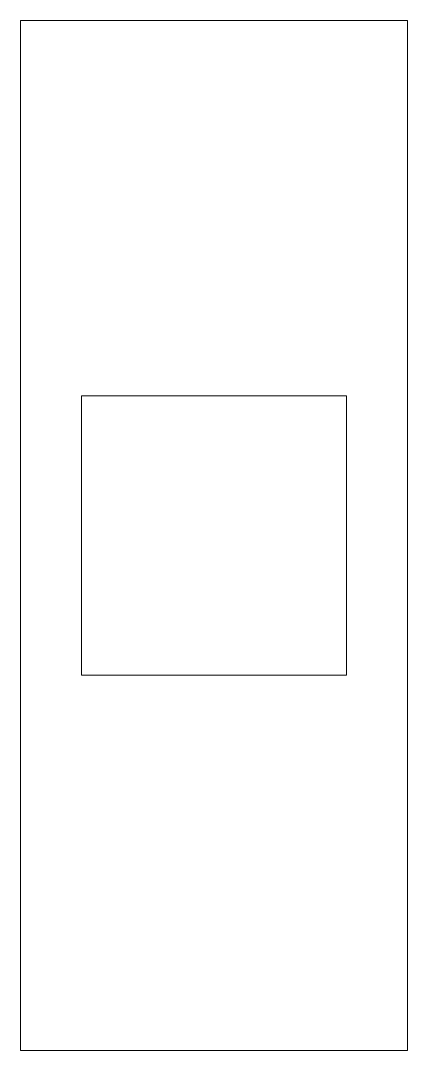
# Model space of a CAD drawing. Header units: millimetres. Extents: x -0.1 to 25.1, y -0.1 to 67.
import ezdxf

# ---------------------------------------------------------------- set-up
doc = ezdxf.new("R2010")
doc.units = ezdxf.units.MM

msp = doc.modelspace()

# ---------------------------------------------------------------- linework, layer by layer
at = {"color": 7, "linetype": 'Continuous', "lineweight": 15}
for p, q in [((-0.1, 66.95), (-0.1, -0.1)), ((25.1, 66.95), (-0.1, 66.95)), ((25.1, -0.1), (25.1, 66.95)), ((21.14, 42.525), (3.86, 42.525)), ((3.86, 42.525), (3.86, 24.325)), ((21.14, 24.325), (21.14, 42.525)), ((3.86, 24.325), (21.14, 24.325)), ((-0.1, -0.1), (25.1, -0.1))]:
    msp.add_line(p, q, dxfattribs=at)

doc.saveas('drawing.dxf')
